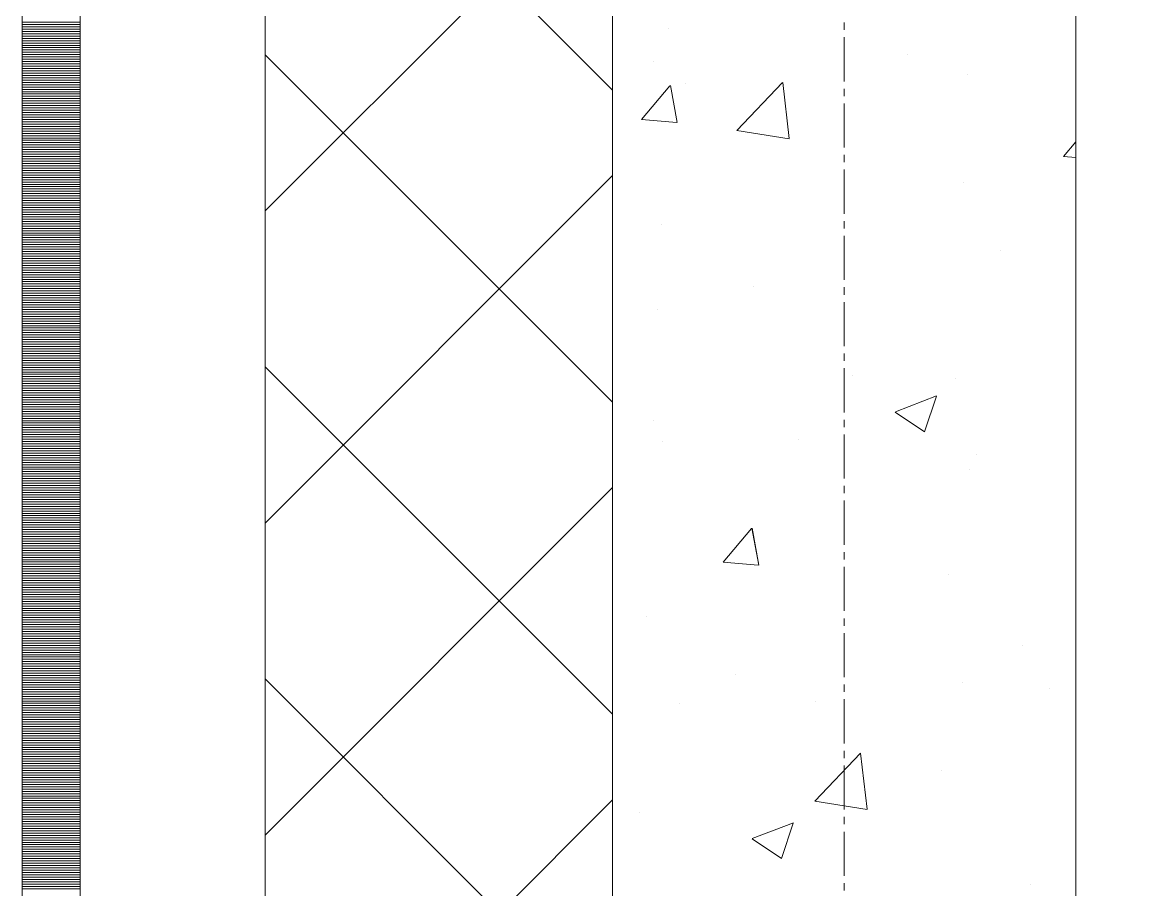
# Model space of a CAD drawing. Header units: millimetres. Extents: x 470010 to 1231400, y -134005 to 421770.
# Drawn here: x 672518.6 to 672996.9, y -37936 to -37561.5 of the extents above; entities that cross this region are included whole.
import ezdxf
from ezdxf.enums import TextEntityAlignment as Align

# ---------------------------------------------------------------- set-up
doc = ezdxf.new("R2010")
doc.units = ezdxf.units.MM
doc.linetypes.add('CENTER2', pattern=[28.575, 19.05, -3.175, 3.175, -3.175])
doc.linetypes.add('DASHED', pattern=[19.05, 12.7, -6.35])
doc.layers.get('Defpoints').update_dxf_attribs({"color": 140})
doc.layers.add('АР_Делит', color=120, linetype='Continuous', lineweight=0, plot=False)
for name, color, linetype, lineweight in [('АР_Стены ПЕНОблок', 52, 'Continuous', 20), ('АР_Тонкая', 254, 'Continuous', 5), ('АР_Утеплитель', 31, 'Continuous', 0), ('АР_Штриховка', 8, 'Continuous', 0)]:
    doc.layers.add(name, color=color, linetype=linetype, lineweight=lineweight)
doc.layers.add('РД_Оси_100', color=7, linetype='Continuous', lineweight=0, true_color=0x525252)
doc.styles.add('style1', font='ARIALN.TTF')

# ---------------------------------------------------------------- blocks, each defined once
blk = doc.blocks.new('СОШ_2200_АР_ОСИ_М100_28.05.24')
at = {"layer": 'АР_Делит', "color": 251, "linetype": 'DASHED', "true_color": 0x636466}
blk.add_lwpolyline([(114955, 135155), (114955, -355), (93595.036, -355), (93595.036, 13855), (94145, 13855), (94145, 68320), (66055, 68320), (66055, 13857.73), (83455, 13857.73), (83455, -355), (45245, -355), (45245, 13145), (44695, 13145), (44695, 26755), (45245, 26755), (45245, 68320), (20455, 68320), (20455, 26755), (27955, 26755), (27955, 13145), (-355, 13145), (-355, 100855)], dxfattribs=at)
at = {"layer": 'РД_Оси_100', "color": 251, "linetype": 'CENTER2', "true_color": 0x636466}
blk.add_line((0, -6155), (0, 139938.679), dxfattribs=at)
blk = doc.blocks.new('A$C9108343f')
at = {"layer": 'АР_Стены ПЕНОблок', "color": 18, "linetype": 'Continuous', "lineweight": 20, "true_color": 0x000000}
for p, q in [((7054.96, 97555), (7054.96, 21355)), ((7254.96, 21355), (7254.96, 97555))]:
    blk.add_line(p, q, dxfattribs=at)
at = {"layer": 'АР_Тонкая', "color": 18, "linetype": 'Continuous', "lineweight": 5, "true_color": 0x000000}
for p, q in [((6799.96, 97555), (6799.96, 21355)), ((6824.96, 97555), (6824.96, 21355)), ((6824.96, 21355), (6824.96, 97555)), ((6904.96, 21355), (6904.96, 97555))]:
    blk.add_line(p, q, dxfattribs=at)
at = {"layer": 'АР_Утеплитель', "color": 18, "linetype": 'Continuous', "lineweight": 0, "true_color": 0x000000}
for p, q in [((6904.96, 97555), (6904.96, 21355)), ((7054.96, 21355), (7054.96, 97555))]:
    blk.add_line(p, q, dxfattribs=at)
at = {"layer": 'АР_Штриховка', "color": 18, "linetype": 'Continuous', "lineweight": 0, "true_color": 0x000000}
for p, q in [((7054.96, 62775.41), (6904.96, 62925.41)), ((6904.96, 62723.27), (7054.96, 62873.27)), ((6799.96, 62804.75), (6824.96, 62804.75)), ((6799.96, 62803.75), (6824.96, 62803.75)), ((6799.96, 62802.75), (6824.96, 62802.75)), ((6799.96, 62801.75), (6824.96, 62801.75)), ((6799.96, 62800.75), (6824.96, 62800.75)), ((6799.96, 62799.75), (6824.96, 62799.75)), ((6799.96, 62798.75), (6824.96, 62798.75)), ((7078.98, 62802.01), (7078.98, 62802.01)), ((6799.96, 62797.75), (6824.96, 62797.75)), ((6799.96, 62796.75), (6824.96, 62796.75)), ((6799.96, 62795.75), (6824.96, 62795.75)), ((6799.96, 62794.75), (6824.96, 62794.75)), ((6799.96, 62793.75), (6824.96, 62793.75)), ((6799.96, 62792.75), (6824.96, 62792.75)), ((6799.96, 62791.75), (6824.96, 62791.75)), ((6799.96, 62790.75), (6824.96, 62790.75)), ((6799.96, 62789.75), (6824.96, 62789.75)), ((7054.96, 62640.71), (6904.96, 62790.71)), ((7182.44, 62790.95), (7182.44, 62790.95)), ((6799.96, 62788.75), (6824.96, 62788.75)), ((6799.96, 62787.75), (6824.96, 62787.75)), ((6799.96, 62786.75), (6824.96, 62786.75)), ((6799.96, 62785.75), (6824.96, 62785.75)), ((6799.96, 62784.75), (6824.96, 62784.75)), ((7072.47, 62787.68), (7072.47, 62787.68)), ((6799.96, 62783.75), (6824.96, 62783.75)), ((6799.96, 62782.75), (6824.96, 62782.75)), ((6799.96, 62781.75), (6824.96, 62781.75)), ((6799.96, 62780.75), (6824.96, 62780.75)), ((6799.96, 62779.75), (6824.96, 62779.75)), ((7208.06, 62781.95), (7208.06, 62781.95)), ((6799.96, 62778.75), (6824.96, 62778.75)), ((6799.96, 62777.75), (6824.96, 62777.75)), ((6799.96, 62776.75), (6824.96, 62776.75)), ((6799.96, 62775.75), (6824.96, 62775.75)), ((7067.43, 62762.72), (7079.68, 62777.31)), ((7082.84, 62761.43), (7079.9, 62777.35)), ((7086.24, 62778.29), (7086.24, 62778.29)), ((7108.54, 62758.02), (7128.32, 62778.64)), ((7131.19, 62754.53), (7128.39, 62778.65)), ((6799.96, 62774.75), (6824.96, 62774.75)), ((6799.96, 62773.75), (6824.96, 62773.75)), ((6799.96, 62772.75), (6824.96, 62772.75)), ((6799.96, 62771.75), (6824.96, 62771.75)), ((6799.96, 62770.75), (6824.96, 62770.75)), ((6799.96, 62769.75), (6824.96, 62769.75)), ((6799.96, 62768.75), (6824.96, 62768.75)), ((6799.96, 62767.75), (6824.96, 62767.75)), ((6799.96, 62766.75), (6824.96, 62766.75)), ((6799.96, 62765.75), (6824.96, 62765.75)), ((6799.96, 62764.75), (6824.96, 62764.75)), ((6799.96, 62763.75), (6824.96, 62763.75)), ((6799.96, 62762.75), (6824.96, 62762.75)), ((6799.96, 62761.75), (6824.96, 62761.75)), ((6799.96, 62760.75), (6824.96, 62760.75)), ((7067.43, 62762.72), (7082.61, 62761.39)), ((6799.96, 62759.75), (6824.96, 62759.75)), ((6799.96, 62758.75), (6824.96, 62758.75)), ((6799.96, 62757.75), (6824.96, 62757.75)), ((6799.96, 62756.75), (6824.96, 62756.75)), ((6799.96, 62755.75), (6824.96, 62755.75)), ((7108.59, 62757.92), (7131.18, 62754.42)), ((6799.96, 62754.75), (6824.96, 62754.75)), ((6799.96, 62753.75), (6824.96, 62753.75)), ((6799.96, 62752.75), (6824.96, 62752.75)), ((6799.96, 62751.75), (6824.96, 62751.75)), ((7249.62, 62746.78), (7254.96, 62753.15)), ((6799.96, 62750.75), (6824.96, 62750.75)), ((6799.96, 62749.75), (6824.96, 62749.75)), ((6799.96, 62748.75), (6824.96, 62748.75)), ((6799.96, 62747.75), (6824.96, 62747.75)), ((6799.96, 62746.75), (6824.96, 62746.75)), ((7249.62, 62746.78), (7254.96, 62746.31)), ((6799.96, 62745.75), (6824.96, 62745.75)), ((6799.96, 62744.75), (6824.96, 62744.75)), ((6799.96, 62743.75), (6824.96, 62743.75)), ((6799.96, 62742.75), (6824.96, 62742.75)), ((6799.96, 62741.75), (6824.96, 62741.75)), ((6799.96, 62740.75), (6824.96, 62740.75)), ((6799.96, 62739.75), (6824.96, 62739.75)), ((6799.96, 62738.75), (6824.96, 62738.75)), ((6799.96, 62737.75), (6824.96, 62737.75)), ((6799.96, 62736.75), (6824.96, 62736.75)), ((6904.96, 62588.57), (7054.96, 62738.57)), ((6799.96, 62735.75), (6824.96, 62735.75)), ((6799.96, 62734.75), (6824.96, 62734.75)), ((6799.96, 62733.75), (6824.96, 62733.75)), ((6799.96, 62732.75), (6824.96, 62732.75)), ((6799.96, 62731.75), (6824.96, 62731.75)), ((7206.31, 62735.34), (7206.31, 62735.34)), ((6799.96, 62730.75), (6824.96, 62730.75)), ((6799.96, 62729.75), (6824.96, 62729.75)), ((6799.96, 62728.75), (6824.96, 62728.75)), ((6799.96, 62727.75), (6824.96, 62727.75)), ((6799.96, 62726.75), (6824.96, 62726.75)), ((6799.96, 62725.75), (6824.96, 62725.75)), ((6799.96, 62724.75), (6824.96, 62724.75)), ((6799.96, 62723.75), (6824.96, 62723.75)), ((6799.96, 62722.75), (6824.96, 62722.75)), ((6799.96, 62721.75), (6824.96, 62721.75)), ((6799.96, 62720.75), (6824.96, 62720.75)), ((6799.96, 62719.75), (6824.96, 62719.75)), ((6799.96, 62718.75), (6824.96, 62718.75)), ((6799.96, 62717.75), (6824.96, 62717.75)), ((7075.89, 62717.46), (7075.89, 62717.46)), ((6799.96, 62716.75), (6824.96, 62716.75)), ((6799.96, 62715.75), (6824.96, 62715.75)), ((6799.96, 62714.75), (6824.96, 62714.75)), ((6799.96, 62713.75), (6824.96, 62713.75)), ((6799.96, 62712.75), (6824.96, 62712.75)), ((6799.96, 62711.75), (6824.96, 62711.75)), ((6799.96, 62710.75), (6824.96, 62710.75)), ((6799.96, 62709.75), (6824.96, 62709.75)), ((6799.96, 62708.75), (6824.96, 62708.75)), ((6799.96, 62707.75), (6824.96, 62707.75)), ((6799.96, 62706.75), (6824.96, 62706.75)), ((6799.96, 62705.75), (6824.96, 62705.75)), ((6799.96, 62704.75), (6824.96, 62704.75)), ((6799.96, 62703.75), (6824.96, 62703.75)), ((7222.34, 62706), (7222.34, 62706)), ((6799.96, 62702.75), (6824.96, 62702.75)), ((6799.96, 62701.75), (6824.96, 62701.75)), ((6799.96, 62700.75), (6824.96, 62700.75)), ((6799.96, 62699.75), (6824.96, 62699.75)), ((6799.96, 62698.75), (6824.96, 62698.75)), ((6799.96, 62697.75), (6824.96, 62697.75)), ((6799.96, 62696.75), (6824.96, 62696.75)), ((6799.96, 62695.75), (6824.96, 62695.75)), ((6799.96, 62694.75), (6824.96, 62694.75)), ((6799.96, 62693.75), (6824.96, 62693.75)), ((6799.96, 62692.75), (6824.96, 62692.75)), ((6799.96, 62691.75), (6824.96, 62691.75)), ((6799.96, 62690.75), (6824.96, 62690.75)), ((6799.96, 62689.75), (6824.96, 62689.75)), ((6799.96, 62688.75), (6824.96, 62688.75)), ((7115.62, 62690.77), (7115.62, 62690.77)), ((6799.96, 62687.75), (6824.96, 62687.75)), ((6799.96, 62686.75), (6824.96, 62686.75)), ((6799.96, 62685.75), (6824.96, 62685.75)), ((6799.96, 62684.75), (6824.96, 62684.75)), ((6799.96, 62683.75), (6824.96, 62683.75)), ((6799.96, 62682.75), (6824.96, 62682.75)), ((6799.96, 62681.75), (6824.96, 62681.75)), ((6799.96, 62680.75), (6824.96, 62680.75)), ((6799.96, 62679.75), (6824.96, 62679.75)), ((7074.22, 62680.57), (7074.22, 62680.57)), ((6799.96, 62678.75), (6824.96, 62678.75)), ((6799.96, 62677.75), (6824.96, 62677.75)), ((6799.96, 62676.75), (6824.96, 62676.75)), ((6799.96, 62675.75), (6824.96, 62675.75)), ((6799.96, 62674.75), (6824.96, 62674.75)), ((6799.96, 62673.75), (6824.96, 62673.75)), ((6799.96, 62672.75), (6824.96, 62672.75)), ((6799.96, 62671.75), (6824.96, 62671.75)), ((6799.96, 62670.75), (6824.96, 62670.75)), ((6799.96, 62669.75), (6824.96, 62669.75)), ((6799.96, 62668.75), (6824.96, 62668.75)), ((6799.96, 62667.75), (6824.96, 62667.75)), ((6799.96, 62666.75), (6824.96, 62666.75)), ((6799.96, 62665.75), (6824.96, 62665.75)), ((6799.96, 62664.75), (6824.96, 62664.75)), ((6799.96, 62663.75), (6824.96, 62663.75)), ((6799.96, 62662.75), (6824.96, 62662.75)), ((6799.96, 62661.75), (6824.96, 62661.75)), ((6799.96, 62660.75), (6824.96, 62660.75)), ((6799.96, 62659.75), (6824.96, 62659.75)), ((6799.96, 62658.75), (6824.96, 62658.75)), ((6799.96, 62657.75), (6824.96, 62657.75)), ((6799.96, 62656.75), (6824.96, 62656.75)), ((6799.96, 62655.75), (6824.96, 62655.75)), ((7054.96, 62506), (6904.96, 62656)), ((6799.96, 62654.75), (6824.96, 62654.75)), ((6799.96, 62653.75), (6824.96, 62653.75)), ((6799.96, 62652.75), (6824.96, 62652.75)), ((6799.96, 62651.75), (6824.96, 62651.75)), ((6799.96, 62650.75), (6824.96, 62650.75)), ((7158.6, 62652.16), (7158.6, 62652.16)), ((7203.22, 62650.79), (7203.22, 62650.79)), ((6799.96, 62649.75), (6824.96, 62649.75)), ((6799.96, 62648.75), (6824.96, 62648.75)), ((6799.96, 62647.75), (6824.96, 62647.75)), ((6799.96, 62646.75), (6824.96, 62646.75)), ((6799.96, 62645.75), (6824.96, 62645.75)), ((6799.96, 62644.75), (6824.96, 62644.75)), ((6799.96, 62643.75), (6824.96, 62643.75)), ((6799.96, 62642.75), (6824.96, 62642.75)), ((6799.96, 62641.75), (6824.96, 62641.75)), ((7177.05, 62636.58), (7194.83, 62643.41)), ((7189.63, 62627.91), (7194.78, 62643.26)), ((6799.96, 62640.75), (6824.96, 62640.75)), ((6799.96, 62639.75), (6824.96, 62639.75)), ((6799.96, 62638.75), (6824.96, 62638.75)), ((6799.96, 62637.75), (6824.96, 62637.75)), ((6799.96, 62636.75), (6824.96, 62636.75)), ((7176.98, 62636.43), (7189.61, 62627.91)), ((6799.96, 62635.75), (6824.96, 62635.75)), ((6799.96, 62634.75), (6824.96, 62634.75)), ((6799.96, 62633.75), (6824.96, 62633.75)), ((6799.96, 62632.75), (6824.96, 62632.75)), ((6799.96, 62631.75), (6824.96, 62631.75)), ((7072.81, 62632.9), (7072.81, 62632.9)), ((6799.96, 62630.75), (6824.96, 62630.75)), ((6799.96, 62629.75), (6824.96, 62629.75)), ((6799.96, 62628.75), (6824.96, 62628.75)), ((6799.96, 62627.75), (6824.96, 62627.75)), ((6799.96, 62626.75), (6824.96, 62626.75)), ((6799.96, 62625.75), (6824.96, 62625.75)), ((6799.96, 62624.75), (6824.96, 62624.75)), ((6799.96, 62623.75), (6824.96, 62623.75)), ((6799.96, 62622.75), (6824.96, 62622.75)), ((6799.96, 62621.75), (6824.96, 62621.75)), ((7076.56, 62623.77), (7076.56, 62623.77)), ((7135.08, 62624.8), (7135.08, 62624.8)), ((6799.96, 62620.75), (6824.96, 62620.75)), ((6799.96, 62619.75), (6824.96, 62619.75)), ((6799.96, 62618.75), (6824.96, 62618.75)), ((6799.96, 62617.75), (6824.96, 62617.75)), ((7212.15, 62618.04), (7212.15, 62618.04)), ((6799.96, 62616.75), (6824.96, 62616.75)), ((6799.96, 62615.75), (6824.96, 62615.75)), ((6799.96, 62614.75), (6824.96, 62614.75)), ((6799.96, 62613.75), (6824.96, 62613.75)), ((6799.96, 62612.75), (6824.96, 62612.75)), ((6799.96, 62611.75), (6824.96, 62611.75)), ((6799.96, 62610.75), (6824.96, 62610.75)), ((6799.96, 62609.75), (6824.96, 62609.75)), ((6799.96, 62608.75), (6824.96, 62608.75)), ((6799.96, 62607.75), (6824.96, 62607.75)), ((7209.21, 62611.71), (7209.21, 62611.71)), ((6799.96, 62606.75), (6824.96, 62606.75)), ((6799.96, 62605.75), (6824.96, 62605.75)), ((6799.96, 62604.75), (6824.96, 62604.75)), ((6799.96, 62603.75), (6824.96, 62603.75)), ((6799.96, 62602.75), (6824.96, 62602.75)), ((6904.96, 62453.86), (7054.96, 62603.86)), ((6799.96, 62601.75), (6824.96, 62601.75)), ((6799.96, 62600.75), (6824.96, 62600.75)), ((6799.96, 62599.75), (6824.96, 62599.75)), ((6799.96, 62598.75), (6824.96, 62598.75)), ((6799.96, 62597.75), (6824.96, 62597.75)), ((6799.96, 62596.75), (6824.96, 62596.75)), ((6799.96, 62595.75), (6824.96, 62595.75)), ((6799.96, 62594.75), (6824.96, 62594.75)), ((6799.96, 62593.75), (6824.96, 62593.75)), ((6799.96, 62592.75), (6824.96, 62592.75)), ((6799.96, 62591.75), (6824.96, 62591.75)), ((6799.96, 62590.75), (6824.96, 62590.75)), ((6799.96, 62589.75), (6824.96, 62589.75)), ((6799.96, 62588.75), (6824.96, 62588.75)), ((6799.96, 62587.75), (6824.96, 62587.75)), ((6799.96, 62586.75), (6824.96, 62586.75)), ((6799.96, 62585.75), (6824.96, 62585.75)), ((6799.96, 62584.75), (6824.96, 62584.75)), ((6799.96, 62583.75), (6824.96, 62583.75)), ((7102.67, 62571.66), (7114.92, 62586.26)), ((7118.08, 62570.37), (7115.14, 62586.29)), ((6799.96, 62582.75), (6824.96, 62582.75)), ((6799.96, 62581.75), (6824.96, 62581.75)), ((6799.96, 62580.75), (6824.96, 62580.75)), ((6799.96, 62579.75), (6824.96, 62579.75)), ((6799.96, 62578.75), (6824.96, 62578.75)), ((6799.96, 62577.75), (6824.96, 62577.75)), ((6799.96, 62576.75), (6824.96, 62576.75)), ((6799.96, 62575.75), (6824.96, 62575.75)), ((6799.96, 62574.75), (6824.96, 62574.75)), ((6799.96, 62573.75), (6824.96, 62573.75)), ((6799.96, 62572.75), (6824.96, 62572.75)), ((6799.96, 62571.75), (6824.96, 62571.75)), ((6799.96, 62570.75), (6824.96, 62570.75)), ((6799.96, 62569.75), (6824.96, 62569.75)), ((7102.67, 62571.66), (7117.86, 62570.33)), ((6799.96, 62568.75), (6824.96, 62568.75)), ((6799.96, 62567.75), (6824.96, 62567.75)), ((6799.96, 62566.75), (6824.96, 62566.75)), ((6799.96, 62565.75), (6824.96, 62565.75)), ((6799.96, 62564.75), (6824.96, 62564.75)), ((7200.13, 62566.23), (7200.13, 62566.23)), ((6799.96, 62563.75), (6824.96, 62563.75)), ((6799.96, 62562.75), (6824.96, 62562.75)), ((6799.96, 62561.75), (6824.96, 62561.75)), ((6799.96, 62560.75), (6824.96, 62560.75)), ((6799.96, 62559.75), (6824.96, 62559.75)), ((6799.96, 62558.75), (6824.96, 62558.75)), ((6799.96, 62557.75), (6824.96, 62557.75)), ((6799.96, 62556.75), (6824.96, 62556.75)), ((6799.96, 62555.75), (6824.96, 62555.75)), ((6799.96, 62554.75), (6824.96, 62554.75)), ((6799.96, 62553.75), (6824.96, 62553.75)), ((6799.96, 62552.75), (6824.96, 62552.75)), ((6799.96, 62551.75), (6824.96, 62551.75)), ((6799.96, 62550.75), (6824.96, 62550.75)), ((6799.96, 62549.75), (6824.96, 62549.75)), ((6799.96, 62548.75), (6824.96, 62548.75)), ((6799.96, 62547.75), (6824.96, 62547.75)), ((6799.96, 62546.75), (6824.96, 62546.75)), ((6799.96, 62545.75), (6824.96, 62545.75)), ((7069.72, 62548.35), (7069.72, 62548.35)), ((6799.96, 62544.75), (6824.96, 62544.75)), ((6799.96, 62543.75), (6824.96, 62543.75)), ((6799.96, 62542.75), (6824.96, 62542.75)), ((6799.96, 62541.75), (6824.96, 62541.75)), ((6799.96, 62540.75), (6824.96, 62540.75)), ((6799.96, 62539.75), (6824.96, 62539.75)), ((6799.96, 62538.75), (6824.96, 62538.75)), ((6799.96, 62537.75), (6824.96, 62537.75)), ((6799.96, 62536.75), (6824.96, 62536.75)), ((6799.96, 62535.75), (6824.96, 62535.75)), ((7232.08, 62535.91), (7232.08, 62535.91)), ((6799.96, 62534.75), (6824.96, 62534.75)), ((6799.96, 62533.75), (6824.96, 62533.75)), ((6799.96, 62532.75), (6824.96, 62532.75)), ((6799.96, 62531.75), (6824.96, 62531.75)), ((6799.96, 62530.75), (6824.96, 62530.75)), ((6799.96, 62529.75), (6824.96, 62529.75)), ((6799.96, 62528.75), (6824.96, 62528.75)), ((6799.96, 62527.75), (6824.96, 62527.75)), ((6799.96, 62526.75), (6824.96, 62526.75)), ((6799.96, 62525.75), (6824.96, 62525.75)), ((6799.96, 62524.75), (6824.96, 62524.75)), ((6799.96, 62523.75), (6824.96, 62523.75)), ((6799.96, 62522.75), (6824.96, 62522.75)), ((6799.96, 62521.75), (6824.96, 62521.75)), ((7054.96, 62371.3), (6904.96, 62521.3)), ((7108.07, 62523.05), (7108.07, 62523.05)), ((6799.96, 62520.75), (6824.96, 62520.75)), ((6799.96, 62519.75), (6824.96, 62519.75)), ((6799.96, 62518.75), (6824.96, 62518.75)), ((6799.96, 62517.75), (6824.96, 62517.75)), ((6799.96, 62516.75), (6824.96, 62516.75)), ((7205.98, 62519.9), (7205.98, 62519.9)), ((7243.66, 62517.32), (7243.66, 62517.32)), ((6799.96, 62515.75), (6824.96, 62515.75)), ((6799.96, 62514.75), (6824.96, 62514.75)), ((6799.96, 62513.75), (6824.96, 62513.75)), ((6799.96, 62512.75), (6824.96, 62512.75)), ((6799.96, 62511.75), (6824.96, 62511.75)), ((6799.96, 62510.75), (6824.96, 62510.75)), ((6799.96, 62509.75), (6824.96, 62509.75)), ((6799.96, 62508.75), (6824.96, 62508.75)), ((6799.96, 62507.75), (6824.96, 62507.75)), ((7083.95, 62510.48), (7083.95, 62510.48)), ((7142.39, 62511.53), (7142.39, 62511.53)), ((6799.96, 62506.75), (6824.96, 62506.75)), ((6799.96, 62505.75), (6824.96, 62505.75)), ((6799.96, 62504.75), (6824.96, 62504.75)), ((6799.96, 62503.75), (6824.96, 62503.75)), ((6799.96, 62502.75), (6824.96, 62502.75)), ((6799.96, 62501.75), (6824.96, 62501.75)), ((6799.96, 62500.75), (6824.96, 62500.75)), ((6799.96, 62499.75), (6824.96, 62499.75)), ((6799.96, 62498.75), (6824.96, 62498.75)), ((6799.96, 62497.75), (6824.96, 62497.75)), ((6799.96, 62496.75), (6824.96, 62496.75)), ((6799.96, 62495.75), (6824.96, 62495.75)), ((6799.96, 62494.75), (6824.96, 62494.75)), ((6799.96, 62493.75), (6824.96, 62493.75)), ((6799.96, 62492.75), (6824.96, 62492.75)), ((6799.96, 62491.75), (6824.96, 62491.75)), ((6799.96, 62490.75), (6824.96, 62490.75)), ((6799.96, 62489.75), (6824.96, 62489.75)), ((6799.96, 62488.75), (6824.96, 62488.75)), ((7142.21, 62468.55), (7162, 62489.17)), ((7164.87, 62465.06), (7162.06, 62489.18)), ((6799.96, 62487.75), (6824.96, 62487.75)), ((6799.96, 62486.75), (6824.96, 62486.75)), ((6799.96, 62485.75), (6824.96, 62485.75)), ((6799.96, 62484.75), (6824.96, 62484.75)), ((6799.96, 62483.75), (6824.96, 62483.75)), ((6799.96, 62482.75), (6824.96, 62482.75)), ((6799.96, 62481.75), (6824.96, 62481.75)), ((6799.96, 62480.75), (6824.96, 62480.75)), ((6799.96, 62479.75), (6824.96, 62479.75)), ((6799.96, 62478.75), (6824.96, 62478.75)), ((7197.04, 62481.68), (7197.04, 62481.68)), ((6799.96, 62477.75), (6824.96, 62477.75)), ((6799.96, 62476.75), (6824.96, 62476.75)), ((6799.96, 62475.75), (6824.96, 62475.75)), ((6799.96, 62474.75), (6824.96, 62474.75)), ((6799.96, 62473.75), (6824.96, 62473.75)), ((6799.96, 62472.75), (6824.96, 62472.75)), ((6799.96, 62471.75), (6824.96, 62471.75)), ((6799.96, 62470.75), (6824.96, 62470.75)), ((6799.96, 62469.75), (6824.96, 62469.75)), ((6799.96, 62468.75), (6824.96, 62468.75)), ((6904.96, 62319.16), (7054.96, 62469.16)), ((6799.96, 62467.75), (6824.96, 62467.75)), ((6799.96, 62466.75), (6824.96, 62466.75)), ((6799.96, 62465.75), (6824.96, 62465.75)), ((6799.96, 62464.75), (6824.96, 62464.75)), ((7142.26, 62468.45), (7164.85, 62464.95)), ((6799.96, 62463.75), (6824.96, 62463.75)), ((6799.96, 62462.75), (6824.96, 62462.75)), ((6799.96, 62461.75), (6824.96, 62461.75)), ((6799.96, 62460.75), (6824.96, 62460.75)), ((6799.96, 62459.75), (6824.96, 62459.75)), ((7066.63, 62463.79), (7066.63, 62463.79)), ((7115.24, 62452.39), (7133.03, 62459.22)), ((7127.83, 62443.72), (7132.98, 62459.07)), ((6799.96, 62458.75), (6824.96, 62458.75)), ((6799.96, 62457.75), (6824.96, 62457.75)), ((6799.96, 62456.75), (6824.96, 62456.75)), ((6799.96, 62455.75), (6824.96, 62455.75)), ((6799.96, 62454.75), (6824.96, 62454.75)), ((6799.96, 62453.75), (6824.96, 62453.75)), ((6799.96, 62452.75), (6824.96, 62452.75)), ((6799.96, 62451.75), (6824.96, 62451.75)), ((6799.96, 62450.75), (6824.96, 62450.75)), ((6799.96, 62449.75), (6824.96, 62449.75)), ((7115.18, 62452.25), (7127.81, 62443.72)), ((6799.96, 62448.75), (6824.96, 62448.75)), ((6799.96, 62447.75), (6824.96, 62447.75)), ((6799.96, 62446.75), (6824.96, 62446.75)), ((6799.96, 62445.75), (6824.96, 62445.75)), ((6799.96, 62444.75), (6824.96, 62444.75)), ((6799.96, 62443.75), (6824.96, 62443.75)), ((6799.96, 62442.75), (6824.96, 62442.75)), ((6799.96, 62441.75), (6824.96, 62441.75)), ((6799.96, 62440.75), (6824.96, 62440.75)), ((6799.96, 62439.75), (6824.96, 62439.75)), ((6799.96, 62438.75), (6824.96, 62438.75)), ((6799.96, 62437.75), (6824.96, 62437.75)), ((6799.96, 62436.75), (6824.96, 62436.75)), ((6799.96, 62435.75), (6824.96, 62435.75)), ((6799.96, 62434.75), (6824.96, 62434.75)), ((6799.96, 62433.75), (6824.96, 62433.75)), ((6799.96, 62432.75), (6824.96, 62432.75)), ((6799.96, 62431.75), (6824.96, 62431.75)), ((6799.96, 62430.75), (6824.96, 62430.75)), ((7235.36, 62432.38), (7235.36, 62432.38))]:
    blk.add_line(p, q, dxfattribs=at)
at = {"layer": 'РД_Оси_100'}
blk.add_blockref('СОШ_2200_АР_ОСИ_М100_28.05.24', (7154.96, 6755), dxfattribs=at)
at = {"layer": 'Defpoints', "color": 18, "true_color": 0x000000, "style": 'style1'}
for p in [(143949.34, 316089.12), (143974.98, 281639.5), (143890.4, 273244.71), (143839.99, 264276.81), (143967.75, 254892.38), (12251.96, 104178.14), (12382.58, 96023.14)]:
    blk.add_attdef('АР-ПОМЕЩЕНИЕ:НАИМЕНОВАНИЕ', text='', height=100, dxfattribs=at).set_placement(p, align=Align.MIDDLE)
at = {"layer": 'Defpoints', "color": 18, "true_color": 0x000000, "style": 'style1', "flags": 8}
for p in [(143951.3, 279099.09), (143848.34, 269251.11), (143875.33, 260094.25), (144049.74, 250824.7), (163419.28, 238153.36), (155897.46, 237965.97), (183037.2, 237965.97), (143342.94, 237876.19)]:
    blk.add_attdef('АР-ПОМЕЩЕНИЕ:НАИМЕНОВАНИЕ', text='', height=100, dxfattribs=at).set_placement(p, align=Align.MIDDLE)

msp = doc.modelspace()

# ---------------------------------------------------------------- linework, layer by layer
at = {"layer": 'АР_Стены ПЕНОблок', "color": 18, "linetype": 'Continuous', "lineweight": 20, "true_color": 0x000000}
for p, q in [((672773.57, -2811.242), (672773.57, -79011.242)), ((672973.57, -79011.242), (672973.57, -2811.242))]:
    msp.add_line(p, q, dxfattribs=at)
at = {"layer": 'АР_Тонкая', "color": 18, "linetype": 'Continuous', "lineweight": 5, "true_color": 0x000000}
for p, q in [((672518.57, -2811.242), (672518.57, -79011.242)), ((672543.57, -2811.242), (672543.57, -79011.242)), ((672543.57, -79011.242), (672543.57, -2811.242)), ((672623.57, -79011.242), (672623.57, -2811.242))]:
    msp.add_line(p, q, dxfattribs=at)
at = {"layer": 'АР_Утеплитель', "color": 18, "linetype": 'Continuous', "lineweight": 0, "true_color": 0x000000}
for p, q in [((672623.57, -2811.242), (672623.57, -79011.242)), ((672773.57, -79011.242), (672773.57, -2811.242))]:
    msp.add_line(p, q, dxfattribs=at)
at = {"layer": 'АР_Штриховка', "color": 18, "linetype": 'Continuous', "lineweight": 0, "true_color": 0x000000}
for p, q in [((672773.57, -37590.833), (672623.57, -37440.833)), ((672623.57, -37642.97), (672773.57, -37492.97)), ((672518.57, -37562.492), (672543.57, -37562.492)), ((672518.57, -37563.492), (672543.57, -37563.492)), ((672518.57, -37564.492), (672543.57, -37564.492)), ((672518.57, -37565.492), (672543.57, -37565.492)), ((672518.57, -37566.492), (672543.57, -37566.492)), ((672518.57, -37567.492), (672543.57, -37567.492)), ((672518.57, -37568.492), (672543.57, -37568.492)), ((672518.57, -37569.492), (672543.57, -37569.492)), ((672518.57, -37570.492), (672543.57, -37570.492)), ((672518.57, -37571.492), (672543.57, -37571.492)), ((672518.57, -37572.492), (672543.57, -37572.492)), ((672518.57, -37573.492), (672543.57, -37573.492)), ((672518.57, -37574.492), (672543.57, -37574.492)), ((672518.57, -37575.492), (672543.57, -37575.492)), ((672518.57, -37576.492), (672543.57, -37576.492)), ((672518.57, -37577.492), (672543.57, -37577.492)), ((672518.57, -37578.492), (672543.57, -37578.492)), ((672518.57, -37579.492), (672543.57, -37579.492)), ((672773.57, -37725.537), (672623.57, -37575.537)), ((672518.57, -37580.492), (672543.57, -37580.492)), ((672518.57, -37581.492), (672543.57, -37581.492)), ((672518.57, -37582.492), (672543.57, -37582.492)), ((672518.57, -37583.492), (672543.57, -37583.492)), ((672518.57, -37584.492), (672543.57, -37584.492)), ((672518.57, -37585.492), (672543.57, -37585.492)), ((672518.57, -37586.492), (672543.57, -37586.492)), ((672518.57, -37587.492), (672543.57, -37587.492)), ((672518.57, -37588.492), (672543.57, -37588.492)), ((672786.043, -37603.522), (672798.288, -37588.929)), ((672801.45, -37604.813), (672798.513, -37588.892)), ((672827.152, -37608.221), (672846.936, -37587.602)), ((672849.807, -37611.717), (672847, -37587.595)), ((672518.57, -37589.492), (672543.57, -37589.492)), ((672518.57, -37590.492), (672543.57, -37590.492)), ((672518.57, -37591.492), (672543.57, -37591.492)), ((672518.57, -37592.492), (672543.57, -37592.492)), ((672518.57, -37593.492), (672543.57, -37593.492)), ((672518.57, -37594.492), (672543.57, -37594.492)), ((672518.57, -37595.492), (672543.57, -37595.492)), ((672518.57, -37596.492), (672543.57, -37596.492)), ((672518.57, -37597.492), (672543.57, -37597.492)), ((672518.57, -37598.492), (672543.57, -37598.492)), ((672518.57, -37599.492), (672543.57, -37599.492)), ((672518.57, -37600.492), (672543.57, -37600.492)), ((672518.57, -37601.492), (672543.57, -37601.492)), ((672518.57, -37602.492), (672543.57, -37602.492)), ((672518.57, -37603.492), (672543.57, -37603.492)), ((672786.043, -37603.527), (672801.225, -37604.855)), ((672518.57, -37604.492), (672543.57, -37604.492)), ((672518.57, -37605.492), (672543.57, -37605.492)), ((672518.57, -37606.492), (672543.57, -37606.492)), ((672518.57, -37607.492), (672543.57, -37607.492)), ((672827.2, -37608.322), (672849.79, -37611.826)), ((672518.57, -37608.492), (672543.57, -37608.492)), ((672518.57, -37609.492), (672543.57, -37609.492)), ((672518.57, -37610.492), (672543.57, -37610.492)), ((672518.57, -37611.492), (672543.57, -37611.492)), ((672518.57, -37612.492), (672543.57, -37612.492)), ((672968.228, -37619.461), (672973.57, -37613.095)), ((672518.57, -37613.492), (672543.57, -37613.492)), ((672518.57, -37614.492), (672543.57, -37614.492)), ((672518.57, -37615.492), (672543.57, -37615.492)), ((672518.57, -37616.492), (672543.57, -37616.492)), ((672518.57, -37617.492), (672543.57, -37617.492)), ((672518.57, -37618.492), (672543.57, -37618.492)), ((672518.57, -37619.492), (672543.57, -37619.492)), ((672518.57, -37620.492), (672543.57, -37620.492)), ((672518.57, -37621.492), (672543.57, -37621.492)), ((672518.57, -37622.492), (672543.57, -37622.492)), ((672968.228, -37619.466), (672973.57, -37619.933)), ((672518.57, -37623.492), (672543.57, -37623.492)), ((672518.57, -37624.492), (672543.57, -37624.492)), ((672518.57, -37625.492), (672543.57, -37625.492)), ((672518.57, -37626.492), (672543.57, -37626.492)), ((672518.57, -37627.492), (672543.57, -37627.492)), ((672518.57, -37628.492), (672543.57, -37628.492)), ((672518.57, -37629.492), (672543.57, -37629.492)), ((672518.57, -37630.492), (672543.57, -37630.492)), ((672518.57, -37631.492), (672543.57, -37631.492)), ((672623.57, -37777.674), (672773.57, -37627.674)), ((672518.57, -37632.492), (672543.57, -37632.492)), ((672518.57, -37633.492), (672543.57, -37633.492)), ((672518.57, -37634.492), (672543.57, -37634.492)), ((672518.57, -37635.492), (672543.57, -37635.492)), ((672518.57, -37636.492), (672543.57, -37636.492)), ((672518.57, -37637.492), (672543.57, -37637.492)), ((672518.57, -37638.492), (672543.57, -37638.492)), ((672518.57, -37639.492), (672543.57, -37639.492)), ((672518.57, -37640.492), (672543.57, -37640.492)), ((672518.57, -37641.492), (672543.57, -37641.492)), ((672518.57, -37642.492), (672543.57, -37642.492)), ((672518.57, -37643.492), (672543.57, -37643.492)), ((672518.57, -37644.492), (672543.57, -37644.492)), ((672518.57, -37645.492), (672543.57, -37645.492)), ((672518.57, -37646.492), (672543.57, -37646.492)), ((672518.57, -37647.492), (672543.57, -37647.492)), ((672518.57, -37648.492), (672543.57, -37648.492)), ((672518.57, -37649.492), (672543.57, -37649.492)), ((672518.57, -37650.492), (672543.57, -37650.492)), ((672518.57, -37651.492), (672543.57, -37651.492)), ((672518.57, -37652.492), (672543.57, -37652.492)), ((672518.57, -37653.492), (672543.57, -37653.492)), ((672518.57, -37654.492), (672543.57, -37654.492)), ((672518.57, -37655.492), (672543.57, -37655.492)), ((672518.57, -37656.492), (672543.57, -37656.492)), ((672518.57, -37657.492), (672543.57, -37657.492)), ((672518.57, -37658.492), (672543.57, -37658.492)), ((672518.57, -37659.492), (672543.57, -37659.492)), ((672518.57, -37660.492), (672543.57, -37660.492)), ((672518.57, -37661.492), (672543.57, -37661.492)), ((672518.57, -37662.492), (672543.57, -37662.492)), ((672518.57, -37663.492), (672543.57, -37663.492)), ((672518.57, -37664.492), (672543.57, -37664.492)), ((672518.57, -37665.492), (672543.57, -37665.492)), ((672518.57, -37666.492), (672543.57, -37666.492)), ((672518.57, -37667.492), (672543.57, -37667.492)), ((672518.57, -37668.492), (672543.57, -37668.492)), ((672518.57, -37669.492), (672543.57, -37669.492)), ((672518.57, -37670.492), (672543.57, -37670.492)), ((672518.57, -37671.492), (672543.57, -37671.492)), ((672518.57, -37672.492), (672543.57, -37672.492)), ((672518.57, -37673.492), (672543.57, -37673.492)), ((672518.57, -37674.492), (672543.57, -37674.492)), ((672518.57, -37675.492), (672543.57, -37675.492)), ((672518.57, -37676.492), (672543.57, -37676.492)), ((672518.57, -37677.492), (672543.57, -37677.492)), ((672518.57, -37678.492), (672543.57, -37678.492)), ((672518.57, -37679.492), (672543.57, -37679.492)), ((672518.57, -37680.492), (672543.57, -37680.492)), ((672518.57, -37681.492), (672543.57, -37681.492)), ((672518.57, -37682.492), (672543.57, -37682.492)), ((672518.57, -37683.492), (672543.57, -37683.492)), ((672518.57, -37684.492), (672543.57, -37684.492)), ((672518.57, -37685.492), (672543.57, -37685.492)), ((672518.57, -37686.492), (672543.57, -37686.492)), ((672518.57, -37687.492), (672543.57, -37687.492)), ((672518.57, -37688.492), (672543.57, -37688.492)), ((672518.57, -37689.492), (672543.57, -37689.492)), ((672518.57, -37690.492), (672543.57, -37690.492)), ((672518.57, -37691.492), (672543.57, -37691.492)), ((672518.57, -37692.492), (672543.57, -37692.492)), ((672518.57, -37693.492), (672543.57, -37693.492)), ((672518.57, -37694.492), (672543.57, -37694.492)), ((672518.57, -37695.492), (672543.57, -37695.492)), ((672518.57, -37696.492), (672543.57, -37696.492)), ((672518.57, -37697.492), (672543.57, -37697.492)), ((672518.57, -37698.492), (672543.57, -37698.492)), ((672518.57, -37699.492), (672543.57, -37699.492)), ((672518.57, -37700.492), (672543.57, -37700.492)), ((672518.57, -37701.492), (672543.57, -37701.492)), ((672518.57, -37702.492), (672543.57, -37702.492)), ((672518.57, -37703.492), (672543.57, -37703.492)), ((672518.57, -37704.492), (672543.57, -37704.492)), ((672518.57, -37705.492), (672543.57, -37705.492)), ((672518.57, -37706.492), (672543.57, -37706.492)), ((672518.57, -37707.492), (672543.57, -37707.492)), ((672518.57, -37708.492), (672543.57, -37708.492)), ((672518.57, -37709.492), (672543.57, -37709.492)), ((672518.57, -37710.492), (672543.57, -37710.492)), ((672518.57, -37711.492), (672543.57, -37711.492)), ((672518.57, -37712.492), (672543.57, -37712.492)), ((672518.57, -37713.492), (672543.57, -37713.492)), ((672773.57, -37860.241), (672623.57, -37710.241)), ((672518.57, -37714.492), (672543.57, -37714.492)), ((672518.57, -37715.492), (672543.57, -37715.492)), ((672518.57, -37716.492), (672543.57, -37716.492)), ((672518.57, -37717.492), (672543.57, -37717.492)), ((672518.57, -37718.492), (672543.57, -37718.492)), ((672518.57, -37719.492), (672543.57, -37719.492)), ((672518.57, -37720.492), (672543.57, -37720.492)), ((672518.57, -37721.492), (672543.57, -37721.492)), ((672518.57, -37722.492), (672543.57, -37722.492)), ((672895.658, -37729.662), (672913.443, -37722.835)), ((672908.24, -37738.334), (672913.391, -37722.985)), ((672518.57, -37723.492), (672543.57, -37723.492)), ((672518.57, -37724.492), (672543.57, -37724.492)), ((672518.57, -37725.492), (672543.57, -37725.492)), ((672518.57, -37726.492), (672543.57, -37726.492)), ((672518.57, -37727.492), (672543.57, -37727.492)), ((672518.57, -37728.492), (672543.57, -37728.492)), ((672518.57, -37729.492), (672543.57, -37729.492)), ((672518.57, -37730.492), (672543.57, -37730.492)), ((672518.57, -37731.492), (672543.57, -37731.492)), ((672518.57, -37732.492), (672543.57, -37732.492)), ((672895.592, -37729.807), (672908.227, -37738.329)), ((672518.57, -37733.492), (672543.57, -37733.492)), ((672518.57, -37734.492), (672543.57, -37734.492)), ((672518.57, -37735.492), (672543.57, -37735.492)), ((672518.57, -37736.492), (672543.57, -37736.492)), ((672518.57, -37737.492), (672543.57, -37737.492)), ((672518.57, -37738.492), (672543.57, -37738.492)), ((672518.57, -37739.492), (672543.57, -37739.492)), ((672518.57, -37740.492), (672543.57, -37740.492)), ((672518.57, -37741.492), (672543.57, -37741.492)), ((672518.57, -37742.492), (672543.57, -37742.492)), ((672518.57, -37743.492), (672543.57, -37743.492)), ((672518.57, -37744.492), (672543.57, -37744.492)), ((672518.57, -37745.492), (672543.57, -37745.492)), ((672518.57, -37746.492), (672543.57, -37746.492)), ((672518.57, -37747.492), (672543.57, -37747.492)), ((672518.57, -37748.492), (672543.57, -37748.492)), ((672518.57, -37749.492), (672543.57, -37749.492)), ((672518.57, -37750.492), (672543.57, -37750.492)), ((672518.57, -37751.492), (672543.57, -37751.492)), ((672518.57, -37752.492), (672543.57, -37752.492)), ((672518.57, -37753.492), (672543.57, -37753.492)), ((672518.57, -37754.492), (672543.57, -37754.492)), ((672518.57, -37755.492), (672543.57, -37755.492)), ((672518.57, -37756.492), (672543.57, -37756.492)), ((672518.57, -37757.492), (672543.57, -37757.492)), ((672518.57, -37758.492), (672543.57, -37758.492)), ((672518.57, -37759.492), (672543.57, -37759.492)), ((672518.57, -37760.492), (672543.57, -37760.492)), ((672518.57, -37761.492), (672543.57, -37761.492)), ((672518.57, -37762.492), (672543.57, -37762.492)), ((672518.57, -37763.492), (672543.57, -37763.492)), ((672518.57, -37764.492), (672543.57, -37764.492)), ((672518.57, -37765.492), (672543.57, -37765.492)), ((672623.57, -37912.378), (672773.57, -37762.378)), ((672518.57, -37766.492), (672543.57, -37766.492)), ((672518.57, -37767.492), (672543.57, -37767.492)), ((672518.57, -37768.492), (672543.57, -37768.492)), ((672518.57, -37769.492), (672543.57, -37769.492)), ((672518.57, -37770.492), (672543.57, -37770.492)), ((672518.57, -37771.492), (672543.57, -37771.492)), ((672518.57, -37772.492), (672543.57, -37772.492)), ((672518.57, -37773.492), (672543.57, -37773.492)), ((672518.57, -37774.492), (672543.57, -37774.492)), ((672518.57, -37775.492), (672543.57, -37775.492)), ((672518.57, -37776.492), (672543.57, -37776.492)), ((672518.57, -37777.492), (672543.57, -37777.492)), ((672518.57, -37778.492), (672543.57, -37778.492)), ((672518.57, -37779.492), (672543.57, -37779.492)), ((672518.57, -37780.492), (672543.57, -37780.492)), ((672821.287, -37794.579), (672833.532, -37779.986)), ((672836.693, -37795.87), (672833.756, -37779.949)), ((672518.57, -37781.492), (672543.57, -37781.492)), ((672518.57, -37782.492), (672543.57, -37782.492)), ((672518.57, -37783.492), (672543.57, -37783.492)), ((672518.57, -37784.492), (672543.57, -37784.492)), ((672518.57, -37785.492), (672543.57, -37785.492)), ((672518.57, -37786.492), (672543.57, -37786.492)), ((672518.57, -37787.492), (672543.57, -37787.492)), ((672518.57, -37788.492), (672543.57, -37788.492)), ((672518.57, -37789.492), (672543.57, -37789.492)), ((672518.57, -37790.492), (672543.57, -37790.492)), ((672518.57, -37791.492), (672543.57, -37791.492)), ((672518.57, -37792.492), (672543.57, -37792.492)), ((672518.57, -37793.492), (672543.57, -37793.492)), ((672518.57, -37794.492), (672543.57, -37794.492)), ((672821.286, -37794.583), (672836.468, -37795.912)), ((672518.57, -37795.492), (672543.57, -37795.492)), ((672518.57, -37796.492), (672543.57, -37796.492)), ((672518.57, -37797.492), (672543.57, -37797.492)), ((672518.57, -37798.492), (672543.57, -37798.492)), ((672518.57, -37799.492), (672543.57, -37799.492)), ((672518.57, -37800.492), (672543.57, -37800.492)), ((672518.57, -37801.492), (672543.57, -37801.492)), ((672518.57, -37802.492), (672543.57, -37802.492)), ((672518.57, -37803.492), (672543.57, -37803.492)), ((672518.57, -37804.492), (672543.57, -37804.492)), ((672518.57, -37805.492), (672543.57, -37805.492)), ((672518.57, -37806.492), (672543.57, -37806.492)), ((672518.57, -37807.492), (672543.57, -37807.492)), ((672518.57, -37808.492), (672543.57, -37808.492)), ((672518.57, -37809.492), (672543.57, -37809.492)), ((672518.57, -37810.492), (672543.57, -37810.492)), ((672518.57, -37811.492), (672543.57, -37811.492)), ((672518.57, -37812.492), (672543.57, -37812.492)), ((672518.57, -37813.492), (672543.57, -37813.492)), ((672518.57, -37814.492), (672543.57, -37814.492)), ((672518.57, -37815.492), (672543.57, -37815.492)), ((672518.57, -37816.492), (672543.57, -37816.492)), ((672518.57, -37817.492), (672543.57, -37817.492)), ((672518.57, -37818.492), (672543.57, -37818.492)), ((672518.57, -37819.492), (672543.57, -37819.492)), ((672518.57, -37820.492), (672543.57, -37820.492)), ((672518.57, -37821.492), (672543.57, -37821.492)), ((672518.57, -37822.492), (672543.57, -37822.492)), ((672518.57, -37823.492), (672543.57, -37823.492)), ((672518.57, -37824.492), (672543.57, -37824.492)), ((672518.57, -37825.492), (672543.57, -37825.492)), ((672518.57, -37826.492), (672543.57, -37826.492)), ((672518.57, -37827.492), (672543.57, -37827.492)), ((672518.57, -37828.492), (672543.57, -37828.492)), ((672518.57, -37829.492), (672543.57, -37829.492)), ((672518.57, -37830.492), (672543.57, -37830.492)), ((672518.57, -37831.492), (672543.57, -37831.492)), ((672518.57, -37832.492), (672543.57, -37832.492)), ((672518.57, -37833.492), (672543.57, -37833.492)), ((672518.57, -37834.492), (672543.57, -37834.492)), ((672518.57, -37835.492), (672543.57, -37835.492)), ((672518.57, -37836.492), (672543.57, -37836.492)), ((672518.57, -37837.492), (672543.57, -37837.492)), ((672518.57, -37838.492), (672543.57, -37838.492)), ((672518.57, -37839.492), (672543.57, -37839.492)), ((672518.57, -37840.492), (672543.57, -37840.492)), ((672518.57, -37841.492), (672543.57, -37841.492)), ((672518.57, -37842.492), (672543.57, -37842.492)), ((672518.57, -37843.492), (672543.57, -37843.492)), ((672518.57, -37844.492), (672543.57, -37844.492)), ((672518.57, -37845.492), (672543.57, -37845.492)), ((672518.57, -37846.492), (672543.57, -37846.492)), ((672518.57, -37847.492), (672543.57, -37847.492)), ((672773.57, -37994.944), (672623.57, -37844.944)), ((672518.57, -37848.492), (672543.57, -37848.492)), ((672518.57, -37849.492), (672543.57, -37849.492)), ((672518.57, -37850.492), (672543.57, -37850.492)), ((672518.57, -37851.492), (672543.57, -37851.492)), ((672518.57, -37852.492), (672543.57, -37852.492)), ((672518.57, -37853.492), (672543.57, -37853.492)), ((672518.57, -37854.492), (672543.57, -37854.492)), ((672518.57, -37855.492), (672543.57, -37855.492)), ((672518.57, -37856.492), (672543.57, -37856.492)), ((672518.57, -37857.492), (672543.57, -37857.492)), ((672518.57, -37858.492), (672543.57, -37858.492)), ((672518.57, -37859.492), (672543.57, -37859.492)), ((672518.57, -37860.492), (672543.57, -37860.492)), ((672518.57, -37861.492), (672543.57, -37861.492)), ((672518.57, -37862.492), (672543.57, -37862.492)), ((672518.57, -37863.492), (672543.57, -37863.492)), ((672518.57, -37864.492), (672543.57, -37864.492)), ((672518.57, -37865.492), (672543.57, -37865.492)), ((672518.57, -37866.492), (672543.57, -37866.492)), ((672518.57, -37867.492), (672543.57, -37867.492)), ((672518.57, -37868.492), (672543.57, -37868.492)), ((672518.57, -37869.492), (672543.57, -37869.492)), ((672518.57, -37870.492), (672543.57, -37870.492)), ((672518.57, -37871.492), (672543.57, -37871.492)), ((672518.57, -37872.492), (672543.57, -37872.492)), ((672518.57, -37873.492), (672543.57, -37873.492)), ((672518.57, -37874.492), (672543.57, -37874.492)), ((672518.57, -37875.492), (672543.57, -37875.492)), ((672518.57, -37876.492), (672543.57, -37876.492)), ((672518.57, -37877.492), (672543.57, -37877.492)), ((672518.57, -37878.492), (672543.57, -37878.492)), ((672518.57, -37879.492), (672543.57, -37879.492)), ((672518.57, -37880.492), (672543.57, -37880.492)), ((672860.827, -37897.689), (672880.611, -37877.071)), ((672883.481, -37901.185), (672880.675, -37877.063)), ((672518.57, -37881.492), (672543.57, -37881.492)), ((672518.57, -37882.492), (672543.57, -37882.492)), ((672518.57, -37883.492), (672543.57, -37883.492)), ((672518.57, -37884.492), (672543.57, -37884.492)), ((672518.57, -37885.492), (672543.57, -37885.492)), ((672518.57, -37886.492), (672543.57, -37886.492)), ((672518.57, -37887.492), (672543.57, -37887.492)), ((672518.57, -37888.492), (672543.57, -37888.492)), ((672518.57, -37889.492), (672543.57, -37889.492)), ((672518.57, -37890.492), (672543.57, -37890.492)), ((672518.57, -37891.492), (672543.57, -37891.492)), ((672518.57, -37892.492), (672543.57, -37892.492)), ((672518.57, -37893.492), (672543.57, -37893.492)), ((672518.57, -37894.492), (672543.57, -37894.492)), ((672518.57, -37895.492), (672543.57, -37895.492)), ((672518.57, -37896.492), (672543.57, -37896.492)), ((672518.57, -37897.492), (672543.57, -37897.492)), ((672518.57, -37898.492), (672543.57, -37898.492)), ((672518.57, -37899.492), (672543.57, -37899.492)), ((672623.57, -38047.081), (672773.57, -37897.081)), ((672860.875, -37897.79), (672883.465, -37901.294)), ((672518.57, -37900.492), (672543.57, -37900.492)), ((672518.57, -37901.492), (672543.57, -37901.492)), ((672518.57, -37902.492), (672543.57, -37902.492)), ((672518.57, -37903.492), (672543.57, -37903.492)), ((672518.57, -37904.492), (672543.57, -37904.492)), ((672518.57, -37905.492), (672543.57, -37905.492)), ((672518.57, -37906.492), (672543.57, -37906.492)), ((672518.57, -37907.492), (672543.57, -37907.492)), ((672518.57, -37908.492), (672543.57, -37908.492)), ((672518.57, -37909.492), (672543.57, -37909.492)), ((672833.856, -37913.85), (672851.641, -37907.023)), ((672846.438, -37922.522), (672851.589, -37907.173)), ((672518.57, -37910.492), (672543.57, -37910.492)), ((672518.57, -37911.492), (672543.57, -37911.492)), ((672518.57, -37912.492), (672543.57, -37912.492)), ((672518.57, -37913.492), (672543.57, -37913.492)), ((672518.57, -37914.492), (672543.57, -37914.492)), ((672833.79, -37913.995), (672846.425, -37922.517)), ((672518.57, -37915.492), (672543.57, -37915.492)), ((672518.57, -37916.492), (672543.57, -37916.492)), ((672518.57, -37917.492), (672543.57, -37917.492)), ((672518.57, -37918.492), (672543.57, -37918.492)), ((672518.57, -37919.492), (672543.57, -37919.492)), ((672518.57, -37920.492), (672543.57, -37920.492)), ((672518.57, -37921.492), (672543.57, -37921.492)), ((672518.57, -37922.492), (672543.57, -37922.492)), ((672518.57, -37923.492), (672543.57, -37923.492)), ((672518.57, -37924.492), (672543.57, -37924.492)), ((672518.57, -37925.492), (672543.57, -37925.492)), ((672518.57, -37926.492), (672543.57, -37926.492)), ((672518.57, -37927.492), (672543.57, -37927.492)), ((672518.57, -37928.492), (672543.57, -37928.492)), ((672518.57, -37929.492), (672543.57, -37929.492)), ((672518.57, -37930.492), (672543.57, -37930.492)), ((672518.57, -37931.492), (672543.57, -37931.492)), ((672518.57, -37932.492), (672543.57, -37932.492)), ((672518.57, -37933.492), (672543.57, -37933.492)), ((672518.57, -37934.492), (672543.57, -37934.492)), ((672518.57, -37935.492), (672543.57, -37935.492))]:
    msp.add_line(p, q, dxfattribs=at)

# ---------------------------------------------------------------- block references
msp.add_blockref('A$C9108343f', (665718.612, -100366.242))
at = {"layer": 'РД_Оси_100'}
msp.add_blockref('СОШ_2200_АР_ОСИ_М100_28.05.24', (672873.57, -93611.242), dxfattribs=at)

doc.saveas('drawing.dxf')
